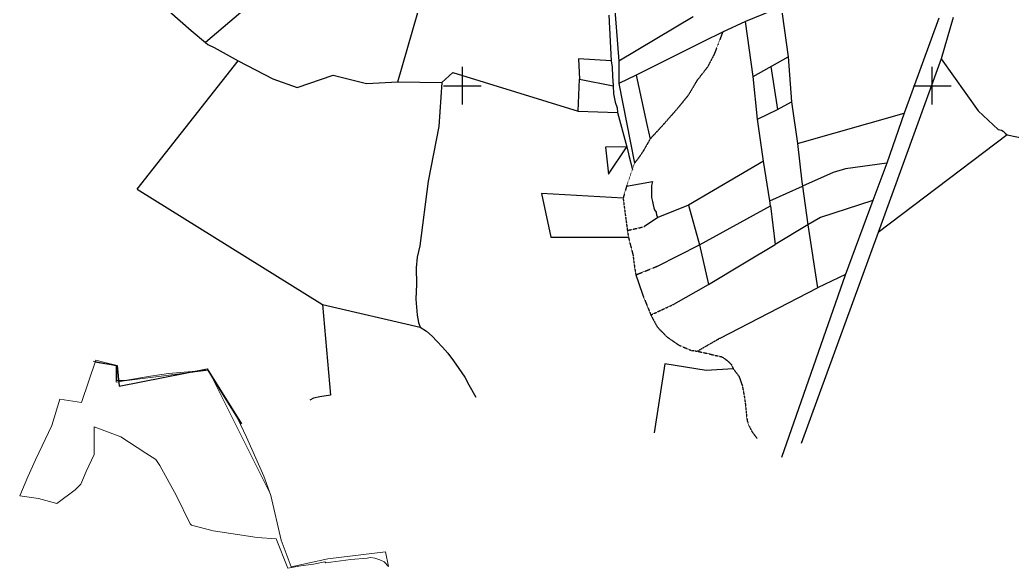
# Model space of a CAD drawing. Header units: millimetres. Extents: x 605783 to 631525, y 1302882 to 1327028.
# Drawn here: x 605783 to 607894, y 1302882 to 1304049 of the extents above; entities that cross this region are included whole.
import ezdxf

# ---------------------------------------------------------------- set-up
doc = ezdxf.new("R2010")
doc.units = ezdxf.units.MM
doc.linetypes.add('HIDDEN', pattern=[0.375, 0.25, -0.125])
for name, color, linetype in [('2', 7, 'Continuous'), ('3', 7, 'Continuous'), ('42', 7, 'Continuous'), ('CVL_CUADCON_LIN', 8, 'Continuous')]:
    doc.layers.add(name, color=color, linetype=linetype)

# ---------------------------------------------------------------- blocks, each defined once
blk = doc.blocks.new('COORD')
at = {"layer": '42', "color": 2, "linetype": 'Continuous'}
for p, q in [((0, -2), (0, 2)), ((-2, 0), (2, 0))]:
    blk.add_line(p, q, dxfattribs=at)
blk = doc.blocks.new('COORD$')
at = {"layer": '42', "color": 2, "linetype": 'Continuous'}
blk.add_blockref('COORD', (0, 0), dxfattribs=at)

msp = doc.modelspace()

# ---------------------------------------------------------------- linework, layer by layer
at = {"layer": '2', "color": 1, "linetype": 'Continuous'}
for p, q in [((606408.22703, 1304197.04267), (606177.82503, 1304001.49367)), ((606586.85703, 1303917.77867), (606646.36903, 1304125.18867)), ((607045.82403, 1304104.03367), (607056.76103, 1303961.66367)), ((607035.42803, 1304059.34367), (607040.75903, 1303961.98067)), ((607214.99903, 1304055.83567), (607056.76103, 1303961.66367)), ((607768.23803, 1304054.65767), (607742.88203, 1303966.56567)), ((607342.86403, 1303929.01267), (607326.20403, 1304045.73667)), ((607737.49503, 1304053.25467), (607664.29203, 1303850.98267)), ((607342.86403, 1303929.01267), (607417.51003, 1303970.65167)), ((607417.51003, 1303970.65167), (607424.37403, 1303875.06167)), ((606032.41203, 1303689.20367), (606246.96503, 1303962.33267)), ((607056.76103, 1303961.66367), (607057.01803, 1303913.88067)), ((607380.18603, 1303949.83267), (607394.31403, 1303858.66167)), ((607742.88203, 1303966.56567), (607608.59603, 1303596.53867)), ((607093.69203, 1303932.03467), (607057.01803, 1303913.88067)), ((607352.03803, 1303837.73367), (607342.86403, 1303929.01267)), ((606586.85703, 1303917.77867), (606680.32503, 1303915.88267)), ((606970.60003, 1303855.25867), (606973.31903, 1303923.17967)), ((606973.31903, 1303923.17967), (607045.30903, 1303909.35267)), ((607057.01803, 1303913.88067), (607090.67603, 1303744.73167)), ((607394.31403, 1303858.66167), (607424.37403, 1303875.06167)), ((607424.37403, 1303875.06167), (607437.11603, 1303786.05667)), ((606970.60003, 1303855.25867), (607054.40903, 1303852.38467)), ((607054.40903, 1303852.38467), (607073.83703, 1303779.10967)), ((607352.03803, 1303837.73367), (607394.31403, 1303858.66167)), ((607437.11603, 1303786.05667), (607664.29203, 1303850.98267)), ((607664.29203, 1303850.98267), (607626.90003, 1303744.38367)), ((607364.78103, 1303748.98167), (607352.03803, 1303837.73367)), ((607883.00903, 1303804.61967), (607608.59603, 1303596.53867)), ((607073.83703, 1303779.10967), (607081.30203, 1303749.47167)), ((607437.11603, 1303786.05667), (607446.08703, 1303704.69067)), ((607078.31503, 1303761.04767), (607085.95903, 1303731.05067)), ((607364.78103, 1303748.98167), (607205.27303, 1303654.81467)), ((607378.30503, 1303664.04067), (607364.78103, 1303748.98167)), ((607626.90003, 1303744.38367), (607597.52303, 1303664.69567)), ((607378.30503, 1303664.04067), (607447.56303, 1303695.53467)), ((607446.08703, 1303704.69067), (607447.56303, 1303695.53467)), ((607447.56303, 1303695.53467), (607459.32403, 1303613.39567)), ((606032.41203, 1303689.20367), (606426.87903, 1303443.90167)), ((607205.27303, 1303654.81467), (607139.85403, 1303628.64167)), ((607205.27303, 1303654.81467), (607228.45403, 1303570.59667)), ((607228.45403, 1303570.59667), (607379.52103, 1303653.61467)), ((607379.52103, 1303653.61467), (607378.30503, 1303664.04067)), ((607379.52103, 1303653.61467), (607389.24703, 1303570.97567)), ((607597.52303, 1303664.69567), (607538.77403, 1303505.82667)), ((607139.85403, 1303628.64167), (607111.81103, 1303609.43767)), ((607459.32403, 1303613.39567), (607389.24703, 1303570.97567)), ((607459.32403, 1303613.39567), (607479.95803, 1303479.37267)), ((607608.59603, 1303596.53867), (607444.93903, 1303147.58267)), ((607139.56503, 1303525.45467), (607228.45403, 1303570.59667)), ((607228.45403, 1303570.59667), (607248.07903, 1303486.39167)), ((607538.77403, 1303505.82667), (607402.87203, 1303118.01367)), ((607539.28703, 1303507.21267), (607479.95803, 1303479.37267)), ((607174.19303, 1303444.24067), (607248.07903, 1303486.39167)), ((607272.37203, 1303372.18067), (607479.95803, 1303479.37267)), ((606426.87903, 1303443.90167), (606634.40803, 1303395.29667))]:
    msp.add_line(p, q, dxfattribs=at)
for points in [[(605925.11403, 1304153.21067), (606030.10703, 1304121.02467), (606048.50903, 1304094.01067), (606077.18503, 1304088.81367), (606146.96703, 1304026.77767), (606177.82503, 1304001.49367)], [(607403.33703, 1304077.45467), (607326.20403, 1304045.73667), (607277.82403, 1304023.30867), (607236.82303, 1304003.39167), (607093.69203, 1303932.03467)], [(607403.33703, 1304077.45467), (607404.27403, 1304062.20067), (607417.51003, 1303970.65167)], [(606177.82503, 1304001.49367), (606182.87903, 1303996.64467), (606196.05503, 1303990.49267), (606246.96503, 1303962.33267)], [(606246.96503, 1303962.33267), (606320.68203, 1303923.91767), (606372.91203, 1303905.41067), (606449.25703, 1303932.04967), (606520.03003, 1303913.72267), (606586.85703, 1303917.77867)], [(607040.75903, 1303961.98067), (606970.87503, 1303966.63867), (606973.31903, 1303923.17967)], [(607040.75903, 1303961.98067), (607042.97503, 1303948.50167), (607043.38303, 1303929.43867), (607045.30903, 1303909.35267)], [(607742.88203, 1303966.56567), (607821.55303, 1303855.94967), (607864.27403, 1303816.38667), (607870.87003, 1303814.83467), (607874.41303, 1303812.27867), (607877.19303, 1303809.72667), (607879.21803, 1303808.19367), (607883.00903, 1303804.61967), (607882.75503, 1303804.62067)], [(606680.32503, 1303915.88267), (606703.80603, 1303937.13967), (606970.60003, 1303855.25867)], [(607093.69203, 1303932.03467), (607116.25403, 1303826.72267), (607123.45703, 1303795.68767)], [(606680.32503, 1303915.88267), (606674.24503, 1303822.37667), (606651.53603, 1303706.06367), (606633.79503, 1303568.63467), (606628.08003, 1303544.51167), (606626.18003, 1303521.39067), (606626.76103, 1303487.07767), (606625.06803, 1303454.80767), (606627.68303, 1303420.73967), (606629.16703, 1303413.10867), (606630.64903, 1303404.97067), (606634.40803, 1303395.29667)], [(607045.30903, 1303909.35267), (607045.97903, 1303891.81267), (607048.93703, 1303874.51867), (607053.18903, 1303862.04667), (607054.40903, 1303852.38467)], [(607883.00903, 1303804.61967), (607965.73103, 1303788.02667), (607948.00203, 1303556.05167)], [(607626.90003, 1303744.38367), (607539.20303, 1303732.53267), (607512.99903, 1303724.75767), (607447.56303, 1303695.53467)], [(607073.39703, 1303695.24067), (607128.57203, 1303705.44167), (607126.24003, 1303696.80967), (607126.20603, 1303690.20267), (607126.16703, 1303682.83167), (607126.64003, 1303676.22167), (607126.86803, 1303671.13767), (607128.60103, 1303662.74367), (607129.83503, 1303655.62167), (607131.58003, 1303649.51567), (607132.57403, 1303645.19067), (607136.10303, 1303640.09367), (607137.34103, 1303633.98867), (607139.85403, 1303628.64167), (607139.85403, 1303628.64167)], [(607066.15103, 1303669.85367), (606892.45803, 1303679.94667), (606912.54603, 1303587.09867), (607077.40003, 1303586.69967)], [(607597.52303, 1303664.69567), (607485.82503, 1303629.04867), (607459.32403, 1303613.39567)], [(607248.07903, 1303486.39167), (607324.52303, 1303532.09167), (607389.24703, 1303570.97567)], [(606426.87903, 1303443.90167), (606443.64503, 1303250.67567), (606420.76503, 1303247.20767), (606407.28903, 1303244.46567), (606399.39203, 1303240.17667)], [(606634.40803, 1303395.29667), (606647.57103, 1303386.60367), (606659.96403, 1303376.38767), (606670.06703, 1303365.41867), (606681.94103, 1303352.91767), (606693.30303, 1303340.16467), (606705.15503, 1303323.59867), (606716.75503, 1303307.28567), (606729.61203, 1303288.68167), (606737.90903, 1303272.63667), (606752.50703, 1303246.65367)], [(605942.08203, 1303321.28767), (605989.79903, 1303313.98067), (605994.13803, 1303269.74067), (606181.28603, 1303306.36067), (606254.08303, 1303189.66767)], [(607300.47703, 1303306.49567), (607243.05003, 1303302.91067), (607154.98403, 1303317.49267), (607132.11403, 1303170.68067)]]:
    msp.add_lwpolyline(points, dxfattribs=at)
msp.add_lwpolyline([(607073.83703, 1303779.10967), (607028.62003, 1303778.52767), (607028.62003, 1303778.52767), (607035.17603, 1303721.06067)], close=True, dxfattribs=at)
at = {"layer": '3', "color": 30, "linetype": 'HIDDEN'}
for p, q in [((607073.39703, 1303695.24067), (607066.15103, 1303669.85367)), ((607066.15103, 1303669.85367), (607075.19003, 1303601.19467)), ((607075.19003, 1303601.19467), (607111.81103, 1303609.43767)), ((607075.19003, 1303601.19467), (607077.40003, 1303586.69967)), ((607093.23503, 1303506.57667), (607139.56503, 1303525.45467)), ((607125.04803, 1303421.30867), (607174.19303, 1303444.24067)), ((607223.70903, 1303344.16167), (607272.37203, 1303372.18067))]:
    msp.add_line(p, q, dxfattribs=at)
for points in [[(607277.82403, 1304023.30867), (607268.29303, 1303997.93067), (607259.79503, 1303976.10567), (607245.93903, 1303949.47567), (607222.92203, 1303919.83067), (607204.46903, 1303888.64267), (607183.75903, 1303863.05467), (607160.24903, 1303836.20767), (607146.70603, 1303821.01167), (607123.45703, 1303795.68767)], [(607123.45703, 1303795.68767), (607110.12703, 1303772.35767), (607100.65103, 1303757.90867), (607090.67603, 1303744.73167)], [(607090.67603, 1303744.73167), (607080.87403, 1303716.30467), (607076.23103, 1303702.85467), (607073.39703, 1303695.24067)], [(607077.40003, 1303586.69967), (607087.10803, 1303549.04567), (607090.03803, 1303526.41367), (607093.23503, 1303506.57667)], [(607093.23503, 1303506.57667), (607107.99703, 1303463.56467), (607121.79003, 1303429.70767), (607125.04803, 1303421.30867)], [(607125.04803, 1303421.30867), (607138.63203, 1303396.09267), (607158.33703, 1303375.42767), (607184.91203, 1303357.02367), (607210.25703, 1303346.24767), (607223.70903, 1303344.16167)], [(607223.70903, 1303344.16167), (607246.03603, 1303339.24367), (607261.76403, 1303335.36867), (607276.48103, 1303332.26167), (607288.37503, 1303323.82667), (607296.71403, 1303315.40567), (607300.47703, 1303306.49567)], [(607300.47703, 1303306.49567), (607312.58603, 1303290.68967), (607319.84503, 1303270.07367), (607324.04303, 1303247.18267), (607326.24703, 1303231.67067), (607328.89903, 1303204.46567), (607330.12703, 1303196.32867), (607333.62603, 1303185.63967), (607340.92003, 1303171.88567), (607351.01103, 1303158.62867)]]:
    msp.add_lwpolyline(points, dxfattribs=at)
at = {"layer": 'CVL_CUADCON_LIN', "color": 2, "lineweight": 0, "ltscale": 0.5, "flags": 128}
msp.add_lwpolyline([(606301.79903, 1303077.98067), (606264.79903, 1303160.98067), (606245.79903, 1303201.98067), (606213.79903, 1303252.98067), (606182.79903, 1303303.98067), (606098.79903, 1303296.98067), (606060.79903, 1303290.98067), (606005.79903, 1303281.98067), (605988.79903, 1303281.98067), (605989.79903, 1303313.98067), (605960.79903, 1303320.98067), (605944.79903, 1303324.98067), (605913.79903, 1303234.98067), (605867.79903, 1303241.98067), (605850.79903, 1303185.98067), (605815.79903, 1303112.98067), (605799.79903, 1303076.98067), (605782.79903, 1303035.98067), (605822.79903, 1303030.98067), (605861.79903, 1303019.98067), (605900.79903, 1303048.98067), (605912.79903, 1303060.98067), (605923.79903, 1303087.98067), (605940.79903, 1303123.98067), (605940.79903, 1303182.98067), (605997.79903, 1303161.98067), (606050.79903, 1303126.98067), (606071.79903, 1303113.98067), (606080.79903, 1303100.98067), (606115.79903, 1303035.98067), (606144.79903, 1302976.98067), (606147.79903, 1302973.98067), (606193.79903, 1302961.98067), (606245.79903, 1302953.98067), (606287.79903, 1302947.98067), (606327.79903, 1302944.98067), (606353.05092, 1302882.35598), (606380.79903, 1302886.98067), (606407.79903, 1302890.98067), (606431.79903, 1302895.98067), (606433.79903, 1302893.98067), (606486.79903, 1302900.98067), (606521.79903, 1302903.98067), (606528.79903, 1302904.98067), (606537.79903, 1302903.98067), (606548.79903, 1302899.98067), (606557.79903, 1302895.98067), (606566.79903, 1302885.98067), (606560.79903, 1302916.98067), (606437.79903, 1302901.98067), (606359.79903, 1302884.98067), (606338.79903, 1302941.98067), (606316.79903, 1303036.98067)], close=True, dxfattribs=at)
at = {"layer": 'CVL_CUADCON_LIN', "color": 3, "lineweight": 0, "ltscale": 0.5, "flags": 128}
msp.add_lwpolyline([(606313.79903, 1303043.98067), (606183.79903, 1303303.98067), (606004.79903, 1303280.98067), (605987.79903, 1303277.98067), (605987.79903, 1303312.98067), (605938.79903, 1303322.98067)], dxfattribs=at)

# ---------------------------------------------------------------- block references
at = {"layer": '42', "color": 1, "linetype": 'Continuous', "xscale": 19.99199992546346, "yscale": 19.99199992546346}
for p in [(606724.13903, 1303909.21667), (607723.73803, 1303909.21667)]:
    msp.add_blockref('COORD$', p, dxfattribs=at)

doc.saveas('drawing.dxf')
